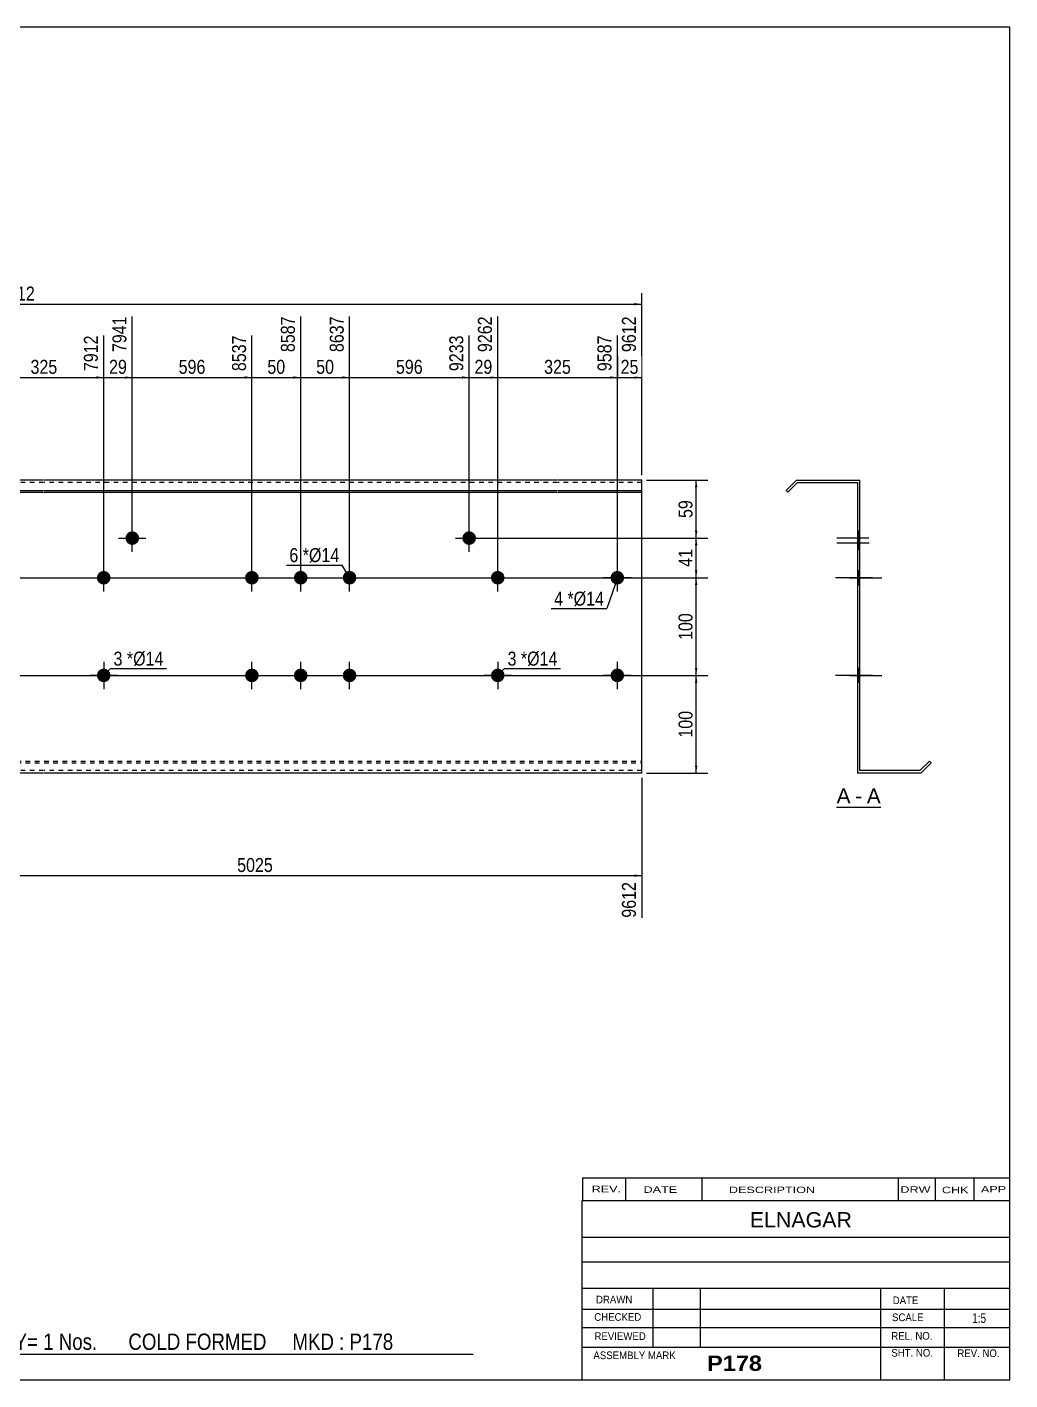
# Model space of a CAD drawing. Header units: millimetres. Extents: x -71 to 331, y -154 to 123.
# Drawn here: x 130 to 331.2, y -154.2 to 122.8 of the extents above; entities that cross this region are included whole.
import ezdxf

# ---------------------------------------------------------------- set-up
doc = ezdxf.new("R2010")
doc.units = ezdxf.units.MM
doc.linetypes.add('DXK_LINE_DOT1', pattern=[1.8814, 0.9407, -0.9407])
doc.styles.add('Arial', font='ARIAL.TTF', dxfattribs={"height": 0.2})
doc.styles.add('Arial Bold', font='ARIALBD.TTF', dxfattribs={"height": 0.2})
doc.styles.add('Arial Narrow', font='ARIALN.TTF', dxfattribs={"height": 0.2})

# ---------------------------------------------------------------- blocks, each defined once
blk = doc.blocks.new('Unknown-627192289-2024')
at = {"color": 5, "linetype": 'Continuous'}
for p, q in [((331.25, 122.75), (-68.75, 122.75)), ((-68.75, 122.75), (-68.75, -154.25)), ((331.25, -154.25), (331.25, 122.75)), ((-68.75, -154.25), (331.25, -154.25))]:
    blk.add_line(p, q, dxfattribs=at)
at = {"color": 174, "linetype": 'Continuous', "style": 'Arial'}
blk.add_text('Tekla structures', height=1.9102, rotation=90, dxfattribs=at).set_placement((-69.25, -153.75))
blk = doc.blocks.new('Unknown-627192289-12 - 1239')
at = {"color": 7, "linetype": 'Continuous'}
blk.add_line((295.76, -36.95), (304.79, -36.95), dxfattribs=at)
at = {"color": 0, "linetype": 'Continuous'}
blk.add_wipeout([(298.6, -36.2), (298.6, -33), (295.76, -33), (295.76, -36.2)], dxfattribs=at)
blk.add_wipeout([(300.98, -36.2), (300.98, -33), (299.56, -33), (299.56, -36.2)], dxfattribs=at)
at = {"color": 96, "linetype": 'Continuous', "style": 'Arial'}
blk.add_text('A', height=3.06, dxfattribs=at).set_placement((295.76, -36.2))
at = {"color": 0, "linetype": 'Continuous'}
blk.add_wipeout([(304.79, -36.2), (304.79, -33), (301.94, -33), (301.94, -36.2)], dxfattribs=at)
at = {"color": 96, "linetype": 'Continuous', "style": 'Arial'}
for s, p in [('A', (301.94, -36.2)), ('-', (299.56, -36.2))]:
    blk.add_text(s, height=3.06, dxfattribs=at).set_placement(p)
blk = doc.blocks.new('Bolt-627192289-1223 - 1203')
at = {"linetype": 'Continuous'}
blk.add_hatch(color=3, dxfattribs=at).paths.add_polyline_path([(219.12, 18.11, -1), (221.92, 18.11, -1)])
at = {"color": 3, "linetype": 'Continuous'}
for p, q in [((220.52, 15.31), (220.52, 20.91)), ((217.72, 18.11), (223.32, 18.11))]:
    blk.add_line(p, q, dxfattribs=at)
blk = doc.blocks.new('Part-627192289-1218 - 1203')
at = {"color": 2, "linetype": 'Continuous'}
for p, q in [((0, 30), (0, -30)), ((10, 30), (0, 30)), ((0, 27.88), (10, 27.88)), ((54.49, 30), (10.1, 30)), ((10.1, 27.88), (54.49, 27.88)), ((86, 30), (54.59, 30)), ((54.59, 27.88), (86, 27.88)), ((108.9, 30), (86.1, 30)), ((86.1, 27.88), (108.9, 27.88)), ((133.39, 30), (109, 30)), ((109, 27.88), (133.39, 27.88)), ((163.73, 30), (133.49, 30)), ((133.49, 27.88), (163.73, 27.88)), ((208.22, 30), (163.83, 30)), ((163.83, 27.88), (208.22, 27.88)), ((238.56, 30), (208.32, 30)), ((208.32, 27.88), (238.56, 27.88)), ((255.86, 30), (238.66, 30)), ((238.66, 27.88), (255.86, 27.88)), ((255.86, 27.88), (255.86, 30)), ((255.86, -30), (255.86, 27.88)), ((0, 27.53), (10, 27.53)), ((10.1, 27.53), (54.49, 27.53)), ((54.59, 27.53), (86, 27.53)), ((86.1, 27.53), (108.9, 27.53)), ((109, 27.53), (133.39, 27.53)), ((133.49, 27.53), (163.73, 27.53)), ((163.83, 27.53), (208.22, 27.53)), ((208.32, 27.53), (238.56, 27.53)), ((238.66, 27.53), (255.86, 27.53)), ((10, -30), (0, -30)), ((54.49, -30), (10.1, -30)), ((86, -30), (54.59, -30)), ((108.9, -30), (86.1, -30)), ((133.39, -30), (109, -30)), ((163.73, -30), (133.49, -30)), ((208.22, -30), (163.83, -30)), ((238.56, -30), (208.32, -30)), ((255.86, -30), (238.66, -30))]:
    blk.add_line(p, q, dxfattribs=at)
at = {"color": 7, "linetype": 'DXK_LINE_DOT1'}
for p, q in [((10, 29.5), (0, 29.5)), ((54.49, 29.5), (10.1, 29.5)), ((86, 29.5), (54.59, 29.5)), ((108.9, 29.5), (86.1, 29.5)), ((133.39, 29.5), (109, 29.5)), ((163.73, 29.5), (133.49, 29.5)), ((208.22, 29.5), (163.83, 29.5)), ((238.56, 29.5), (208.32, 29.5)), ((255.86, 29.5), (238.66, 29.5)), ((0, -27.53), (10, -27.53)), ((10.1, -27.53), (54.49, -27.53)), ((54.59, -27.53), (86, -27.53)), ((86.1, -27.53), (108.9, -27.53)), ((109, -27.53), (133.39, -27.53)), ((133.49, -27.53), (163.73, -27.53)), ((163.83, -27.53), (208.22, -27.53)), ((208.32, -27.53), (238.56, -27.53)), ((238.66, -27.53), (255.86, -27.53)), ((0, -27.88), (10, -27.88)), ((10, -29.5), (0, -29.5)), ((10.1, -27.88), (54.49, -27.88)), ((54.49, -29.5), (10.1, -29.5)), ((54.59, -27.88), (86, -27.88)), ((86, -29.5), (54.59, -29.5)), ((86.1, -27.88), (108.9, -27.88)), ((108.9, -29.5), (86.1, -29.5)), ((109, -27.88), (133.39, -27.88)), ((133.39, -29.5), (109, -29.5)), ((133.49, -27.88), (163.73, -27.88)), ((163.73, -29.5), (133.49, -29.5)), ((163.83, -27.88), (208.22, -27.88)), ((208.22, -29.5), (163.83, -29.5)), ((208.32, -27.88), (238.56, -27.88)), ((238.56, -29.5), (208.32, -29.5)), ((238.66, -27.88), (255.86, -27.88)), ((255.86, -29.5), (238.66, -29.5))]:
    blk.add_line(p, q, dxfattribs=at)
blk = doc.blocks.new('Bolt-627192289-1221 - 1203')
at = {"linetype": 'Continuous'}
blk.add_hatch(color=3, dxfattribs=at).paths.add_polyline_path([(147.09, -10, -1), (144.29, -10, -1)])
at = {"color": 3, "linetype": 'Continuous'}
for p, q in [((145.69, -7.2), (145.69, -12.8)), ((148.49, -10), (142.89, -10))]:
    blk.add_line(p, q, dxfattribs=at)
blk = doc.blocks.new('Bolt-627192289-1222 - 1203')
at = {"linetype": 'Continuous'}
for points in [[(174.63, 10, -1), (177.43, 10, -1)], [(184.63, 10, -1), (187.43, 10, -1)], [(194.63, 10, -1), (197.43, 10, -1)], [(174.63, -10, -1), (177.43, -10, -1)], [(184.63, -10, -1), (187.43, -10, -1)], [(194.63, -10, -1), (197.43, -10, -1)]]:
    blk.add_hatch(color=3, dxfattribs=at).paths.add_polyline_path(points)
at = {"color": 3, "linetype": 'Continuous'}
for p, q in [((176.03, 7.2), (176.03, 12.8)), ((186.03, 7.2), (186.03, 12.8)), ((196.03, 7.2), (196.03, 12.8)), ((173.23, 10), (178.83, 10)), ((183.23, 10), (188.83, 10)), ((193.23, 10), (198.83, 10)), ((176.03, -12.8), (176.03, -7.2)), ((186.03, -12.8), (186.03, -7.2)), ((196.03, -12.8), (196.03, -7.2)), ((173.23, -10), (178.83, -10)), ((183.23, -10), (188.83, -10)), ((193.23, -10), (198.83, -10))]:
    blk.add_line(p, q, dxfattribs=at)
blk = doc.blocks.new('Bolt-627192289-1224 - 1203')
at = {"linetype": 'Continuous'}
blk.add_hatch(color=3, dxfattribs=at).paths.add_polyline_path([(144.29, 10, -1), (147.09, 10, -1)])
at = {"color": 3, "linetype": 'Continuous'}
for p, q in [((145.69, 7.2), (145.69, 12.8)), ((142.89, 10), (148.49, 10))]:
    blk.add_line(p, q, dxfattribs=at)
blk = doc.blocks.new('Bolt-627192289-1226 - 1203')
at = {"linetype": 'Continuous'}
blk.add_hatch(color=3, dxfattribs=at).paths.add_polyline_path([(150.14, 18.11, -1), (152.94, 18.11, -1)])
at = {"color": 3, "linetype": 'Continuous'}
for p, q in [((151.54, 15.31), (151.54, 20.91)), ((148.74, 18.11), (154.34, 18.11))]:
    blk.add_line(p, q, dxfattribs=at)
blk = doc.blocks.new('Bolt-627192289-1227 - 1203')
at = {"linetype": 'Continuous'}
blk.add_hatch(color=3, dxfattribs=at).paths.add_polyline_path([(224.97, 10, -1), (227.77, 10, -1)])
at = {"color": 3, "linetype": 'Continuous'}
for p, q in [((226.37, 7.2), (226.37, 12.8)), ((223.57, 10), (229.17, 10))]:
    blk.add_line(p, q, dxfattribs=at)
blk = doc.blocks.new('Bolt-627192289-1228 - 1203')
at = {"linetype": 'Continuous'}
blk.add_hatch(color=3, dxfattribs=at).paths.add_polyline_path([(227.77, -10, -1), (224.97, -10, -1)])
at = {"color": 3, "linetype": 'Continuous'}
for p, q in [((226.37, -7.2), (226.37, -12.8)), ((229.17, -10), (223.57, -10))]:
    blk.add_line(p, q, dxfattribs=at)
blk = doc.blocks.new('Bolt-627192289-1229 - 1203')
at = {"linetype": 'Continuous'}
for points in [[(119.8, 10, -1), (122.6, 10, -1)], [(249.46, 10, -1), (252.26, 10, -1)]]:
    blk.add_hatch(color=3, dxfattribs=at).paths.add_polyline_path(points)
at = {"color": 3, "linetype": 'Continuous'}
for p, q in [((121.2, 7.2), (121.2, 12.8)), ((250.86, 7.2), (250.86, 12.8)), ((124, 10), (118.4, 10)), ((253.66, 10), (248.06, 10))]:
    blk.add_line(p, q, dxfattribs=at)
blk = doc.blocks.new('Bolt-627192289-1230 - 1203')
at = {"linetype": 'Continuous'}
for points in [[(119.8, -10, -1), (122.6, -10, -1)], [(249.46, -10, -1), (252.26, -10, -1)]]:
    blk.add_hatch(color=3, dxfattribs=at).paths.add_polyline_path(points)
at = {"color": 3, "linetype": 'Continuous'}
for p, q in [((121.2, -12.8), (121.2, -7.2)), ((250.86, -12.8), (250.86, -7.2)), ((124, -10), (118.4, -10)), ((253.66, -10), (248.06, -10))]:
    blk.add_line(p, q, dxfattribs=at)
blk = doc.blocks.new('Part-627192289-1241 - 1239')
at = {"color": 2, "linetype": 'Continuous'}
for p, q in [((287.52, 30), (285.4, 27.88)), ((285.4, 27.88), (285.75, 27.53)), ((287.73, 29.5), (285.75, 27.53)), ((287.52, 30), (300.52, 30)), ((287.73, 29.5), (300.02, 29.5)), ((300.02, 29.5), (300.02, -30)), ((300.52, -29.5), (300.52, 30)), ((312.81, -29.5), (314.79, -27.53)), ((315.14, -27.88), (314.79, -27.53)), ((313.02, -30), (300.02, -30)), ((312.81, -29.5), (300.52, -29.5)), ((313.02, -30), (315.14, -27.88))]:
    blk.add_line(p, q, dxfattribs=at)
blk = doc.blocks.new('Bolt-627192289-1242 - 1239')
at = {"linetype": 'Continuous'}
for points in [[(300.02, 11.4), (300.02, 8.6), (300.52, 8.6), (300.52, 11.4)], [(300.02, 11.4), (300.02, 8.6), (300.52, 8.6), (300.52, 11.4)], [(300.02, 11.4), (300.02, 8.6), (300.52, 8.6), (300.52, 11.4)], [(300.02, -8.6), (300.02, -11.4), (300.52, -11.4), (300.52, -8.6)], [(300.02, -8.6), (300.02, -11.4), (300.52, -11.4), (300.52, -8.6)], [(300.02, -8.6), (300.02, -11.4), (300.52, -11.4), (300.52, -8.6)]]:
    blk.add_hatch(color=3, dxfattribs=at).paths.add_polyline_path(points)
at = {"color": 3, "linetype": 'Continuous'}
for p, q in [((300.52, 11.4), (300.02, 11.4)), ((300.52, 11.4), (300.02, 11.4)), ((300.52, 11.4), (300.02, 11.4)), ((303.12, 10), (295.52, 10)), ((303.12, 10), (295.52, 10)), ((303.12, 10), (295.52, 10)), ((300.52, 8.6), (300.02, 8.6)), ((300.52, 8.6), (300.02, 8.6)), ((300.52, 8.6), (300.02, 8.6)), ((303.12, -10), (295.52, -10)), ((303.12, -10), (295.52, -10)), ((303.12, -10), (295.52, -10)), ((300.52, -8.6), (300.02, -8.6)), ((300.52, -8.6), (300.02, -8.6)), ((300.52, -8.6), (300.02, -8.6)), ((300.52, -11.4), (300.02, -11.4)), ((300.52, -11.4), (300.02, -11.4)), ((300.52, -11.4), (300.02, -11.4))]:
    blk.add_line(p, q, dxfattribs=at)
blk = doc.blocks.new('Bolt-627192289-1243 - 1239')
at = {"linetype": 'Continuous'}
blk.add_hatch(color=3, dxfattribs=at).paths.add_polyline_path([(300.02, 18.51), (300.02, 15.71), (300.52, 15.71), (300.52, 18.51)])
at = {"color": 3, "linetype": 'Continuous'}
for p, q in [((302.42, 17.11), (295.82, 17.11)), ((300.52, 18.51), (300.02, 18.51)), ((300.52, 15.71), (300.02, 15.71))]:
    blk.add_line(p, q, dxfattribs=at)
blk = doc.blocks.new('Bolt-627192289-1244 - 1239')
at = {"linetype": 'Continuous'}
blk.add_hatch(color=3, dxfattribs=at).paths.add_polyline_path([(300.52, -11.4), (300.52, -8.6), (300.02, -8.6), (300.02, -11.4)])
at = {"color": 3, "linetype": 'Continuous'}
for p, q in [((300.52, -8.6), (300.02, -8.6)), ((302.12, -10), (300.02, -10)), ((300.52, -11.4), (300.02, -11.4))]:
    blk.add_line(p, q, dxfattribs=at)
blk = doc.blocks.new('Bolt-627192289-1245 - 1239')
at = {"linetype": 'Continuous'}
for points in [[(300.02, 11.4), (300.02, 8.6), (300.52, 8.6), (300.52, 11.4)], [(300.02, 11.4), (300.02, 8.6), (300.52, 8.6), (300.52, 11.4)], [(300.02, 11.4), (300.02, 8.6), (300.52, 8.6), (300.52, 11.4)], [(300.02, -8.6), (300.02, -11.4), (300.52, -11.4), (300.52, -8.6)], [(300.02, -8.6), (300.02, -11.4), (300.52, -11.4), (300.52, -8.6)], [(300.02, -8.6), (300.02, -11.4), (300.52, -11.4), (300.52, -8.6)]]:
    blk.add_hatch(color=3, dxfattribs=at).paths.add_polyline_path(points)
at = {"color": 3, "linetype": 'Continuous'}
for p, q in [((300.52, 11.4), (300.02, 11.4)), ((300.52, 11.4), (300.02, 11.4)), ((300.52, 11.4), (300.02, 11.4)), ((303.12, 10), (295.52, 10)), ((303.12, 10), (295.52, 10)), ((303.12, 10), (295.52, 10)), ((300.52, 8.6), (300.02, 8.6)), ((300.52, 8.6), (300.02, 8.6)), ((300.52, 8.6), (300.02, 8.6)), ((303.12, -10), (295.52, -10)), ((303.12, -10), (295.52, -10)), ((303.12, -10), (295.52, -10)), ((300.52, -8.6), (300.02, -8.6)), ((300.52, -8.6), (300.02, -8.6)), ((300.52, -8.6), (300.02, -8.6)), ((300.52, -11.4), (300.02, -11.4)), ((300.52, -11.4), (300.02, -11.4)), ((300.52, -11.4), (300.02, -11.4))]:
    blk.add_line(p, q, dxfattribs=at)
blk = doc.blocks.new('Bolt-627192289-1246 - 1239')
at = {"linetype": 'Continuous'}
blk.add_hatch(color=3, dxfattribs=at).paths.add_polyline_path([(300.02, 19.51), (300.02, 16.71), (300.52, 16.71), (300.52, 19.51)])
at = {"color": 3, "linetype": 'Continuous'}
for p, q in [((300.52, 19.51), (300.02, 19.51)), ((302.37, 18.11), (295.77, 18.11)), ((300.52, 16.71), (300.02, 16.71))]:
    blk.add_line(p, q, dxfattribs=at)
blk = doc.blocks.new('Bolt-627192289-1247 - 1239')
at = {"linetype": 'Continuous'}
blk.add_hatch(color=3, dxfattribs=at).paths.add_polyline_path([(300.02, 11.4), (300.02, 8.6), (300.52, 8.6), (300.52, 11.4)])
at = {"color": 3, "linetype": 'Continuous'}
for p, q in [((300.52, 11.4), (300.02, 11.4)), ((302.37, 10), (295.77, 10)), ((300.52, 8.6), (300.02, 8.6))]:
    blk.add_line(p, q, dxfattribs=at)
blk = doc.blocks.new('Bolt-627192289-1248 - 1239')
at = {"linetype": 'Continuous'}
for points in [[(300.52, 8.6), (300.52, 11.4), (300.02, 11.4), (300.02, 8.6)], [(300.52, -11.4), (300.52, -8.6), (300.02, -8.6), (300.02, -11.4)]]:
    blk.add_hatch(color=3, dxfattribs=at).paths.add_polyline_path(points)
at = {"color": 3, "linetype": 'Continuous'}
for p, q in [((300.52, 11.4), (300.02, 11.4)), ((300.52, 10), (296.02, 10)), ((300.52, 8.6), (300.02, 8.6)), ((300.52, -10), (296.02, -10)), ((300.52, -8.6), (300.02, -8.6)), ((300.52, -11.4), (300.02, -11.4))]:
    blk.add_line(p, q, dxfattribs=at)
blk = doc.blocks.new('Bolt-627192289-1249 - 1239')
at = {"linetype": 'Continuous'}
blk.add_hatch(color=3, dxfattribs=at).paths.add_polyline_path([(300.02, 19.51), (300.02, 16.71), (300.52, 16.71), (300.52, 19.51)])
at = {"color": 3, "linetype": 'Continuous'}
for p, q in [((300.52, 19.51), (300.02, 19.51)), ((302.37, 18.11), (295.77, 18.11)), ((300.52, 16.71), (300.02, 16.71))]:
    blk.add_line(p, q, dxfattribs=at)
blk = doc.blocks.new('Bolt-627192289-1250 - 1239')
at = {"linetype": 'Continuous'}
blk.add_hatch(color=3, dxfattribs=at).paths.add_polyline_path([(300.02, 11.4), (300.02, 8.6), (300.52, 8.6), (300.52, 11.4)])
at = {"color": 3, "linetype": 'Continuous'}
for p, q in [((300.52, 11.4), (300.02, 11.4)), ((302.37, 10), (295.77, 10)), ((300.52, 8.6), (300.02, 8.6))]:
    blk.add_line(p, q, dxfattribs=at)
blk = doc.blocks.new('Bolt-627192289-1251 - 1239')
at = {"linetype": 'Continuous'}
blk.add_hatch(color=3, dxfattribs=at).paths.add_polyline_path([(300.52, -11.4), (300.52, -8.6), (300.02, -8.6), (300.02, -11.4)])
at = {"color": 3, "linetype": 'Continuous'}
for p, q in [((300.52, -8.6), (300.02, -8.6)), ((302.12, -10), (300.02, -10)), ((300.52, -11.4), (300.02, -11.4))]:
    blk.add_line(p, q, dxfattribs=at)
blk = doc.blocks.new('Bolt-627192289-1252 - 1239')
at = {"linetype": 'Continuous'}
blk.add_hatch(color=3, dxfattribs=at).paths.add_polyline_path([(300.02, 11.4), (300.02, 8.6), (300.52, 8.6), (300.52, 11.4)])
blk.add_hatch(color=3, dxfattribs=at).paths.add_polyline_path([(300.02, 11.4), (300.02, 8.6), (300.52, 8.6), (300.52, 11.4)])
at = {"color": 3, "linetype": 'Continuous'}
for p, q in [((300.02, 11.4), (300.52, 11.4)), ((300.02, 11.4), (300.52, 11.4)), ((298.42, 10), (305.02, 10)), ((298.42, 10), (305.02, 10)), ((300.02, 8.6), (300.52, 8.6)), ((300.02, 8.6), (300.52, 8.6))]:
    blk.add_line(p, q, dxfattribs=at)
blk = doc.blocks.new('Bolt-627192289-1253 - 1239')
at = {"linetype": 'Continuous'}
blk.add_hatch(color=3, dxfattribs=at).paths.add_polyline_path([(300.02, -8.6), (300.02, -11.4), (300.52, -11.4), (300.52, -8.6)])
blk.add_hatch(color=3, dxfattribs=at).paths.add_polyline_path([(300.02, -8.6), (300.02, -11.4), (300.52, -11.4), (300.52, -8.6)])
at = {"color": 3, "linetype": 'Continuous'}
for p, q in [((298.42, -10), (305.02, -10)), ((298.42, -10), (305.02, -10)), ((300.02, -8.6), (300.52, -8.6)), ((300.02, -8.6), (300.52, -8.6)), ((300.02, -11.4), (300.52, -11.4)), ((300.02, -11.4), (300.52, -11.4))]:
    blk.add_line(p, q, dxfattribs=at)
blk = doc.blocks.new('Bolt-627192289-1254 - 1239')
at = {"linetype": 'Continuous'}
blk.add_hatch(color=3, dxfattribs=at).paths.add_polyline_path([(300.02, 11.4), (300.02, 8.6), (300.52, 8.6), (300.52, 11.4)])
at = {"color": 3, "linetype": 'Continuous'}
for p, q in [((300.52, 11.4), (300.02, 11.4)), ((302.42, 10), (295.82, 10)), ((300.52, 8.6), (300.02, 8.6))]:
    blk.add_line(p, q, dxfattribs=at)
blk = doc.blocks.new('Bolt-627192289-1255 - 1239')
at = {"linetype": 'Continuous'}
blk.add_hatch(color=3, dxfattribs=at).paths.add_polyline_path([(300.52, -11.4), (300.52, -8.6), (300.02, -8.6), (300.02, -11.4)])
at = {"color": 3, "linetype": 'Continuous'}
for p, q in [((300.52, -8.6), (300.02, -8.6)), ((302.12, -10), (300.02, -10)), ((300.52, -11.4), (300.02, -11.4))]:
    blk.add_line(p, q, dxfattribs=at)
blk = doc.blocks.new('StraightDimension-627192289-1353 - 1203')
at = {"linetype": 'Continuous'}
for points in [[(266.75, 8.5), (267, 10), (267.25, 8.5)], [(267.25, -8.5), (267, -10), (266.75, -8.5)]]:
    blk.add_hatch(color=7, dxfattribs=at).paths.add_polyline_path(points)
at = {"color": 7, "linetype": 'Continuous'}
for p, q in [((43.29, 10), (269.4, 10)), ((267, -10), (267, 10)), ((43.29, -10), (269.4, -10))]:
    blk.add_line(p, q, dxfattribs=at)
at = {"color": 0}
blk.add_wipeout([(266.85, 3.34), (262.65, 3.34), (262.65, -3.34), (266.85, -3.34)], dxfattribs=at)
at = {"color": 3, "style": 'Arial Narrow'}
blk.add_text('100', height=2.863, rotation=90.0002, dxfattribs=at).set_placement((266.25, -2.74))
blk = doc.blocks.new('StraightDimension-627192289-1354 - 1203')
at = {"linetype": 'Continuous'}
for points in [[(266.75, -11.5), (267, -10), (267.25, -11.5)], [(267.25, -28.5), (267, -30), (266.75, -28.5)]]:
    blk.add_hatch(color=7, dxfattribs=at).paths.add_polyline_path(points)
at = {"color": 7, "linetype": 'Continuous'}
for p, q in [((43.29, -10), (269.4, -10)), ((267, -30), (267, -10)), ((256.86, -30), (269.4, -30))]:
    blk.add_line(p, q, dxfattribs=at)
at = {"color": 0}
blk.add_wipeout([(266.85, -16.66), (262.65, -16.66), (262.65, -23.34), (266.85, -23.34)], dxfattribs=at)
at = {"color": 3, "style": 'Arial Narrow'}
blk.add_text('100', height=2.863, rotation=90.0002, dxfattribs=at).set_placement((266.25, -22.74))
blk = doc.blocks.new('StraightDimension-627192289-1395 - 1203')
at = {"linetype": 'Continuous'}
for points in [[(1.5, 65.75), (0, 66), (1.5, 66.25)], [(254.36, 66.25), (255.86, 66), (254.36, 65.75)]]:
    blk.add_hatch(color=7, dxfattribs=at).paths.add_polyline_path(points)
at = {"color": 7, "linetype": 'Continuous'}
for p, q in [((0, 31), (0, 68.25)), ((255.86, 31), (255.86, 68.25)), ((0, 66), (255.86, 66))]:
    blk.add_line(p, q, dxfattribs=at)
at = {"color": 0}
blk.add_wipeout([(132.19, 66.15), (132.19, 70.35), (123.67, 70.35), (123.67, 66.15)], dxfattribs=at)
at = {"color": 3, "style": 'Arial Narrow'}
blk.add_text('9612', height=2.863, dxfattribs=at).set_placement((124.27, 66.75))
blk = doc.blocks.new('StraightDimension-627192289-1277 - 1203')
at = {"linetype": 'Continuous'}
blk.add_hatch(color=7, dxfattribs=at).paths.add_polyline_path([(150.04, 51.25), (151.54, 51), (150.04, 50.75)])
at = {"color": 7, "linetype": 'Continuous'}
for p, q in [((151.54, 19.11), (151.54, 63.51)), ((145.69, 11), (145.69, 59.61)), ((145.69, 51), (151.54, 51))]:
    blk.add_line(p, q, dxfattribs=at)
at = {"color": 0}
blk.add_wipeout([(151.04, 51.15), (151.04, 55.35), (146.19, 55.35), (146.19, 51.15)], dxfattribs=at)
at = {"color": 0, "linetype": 'Continuous'}
blk.add_wipeout([(150.94, 64.11), (146.74, 64.11), (146.74, 55.6), (150.94, 55.6)], dxfattribs=at)
at = {"color": 3, "linetype": 'Continuous', "style": 'Arial Narrow'}
blk.add_text('7941', height=2.863, rotation=90.0002, dxfattribs=at).set_placement((150.34, 56.2))
at = {"color": 3, "style": 'Arial Narrow'}
blk.add_text('29', height=2.863, dxfattribs=at).set_placement((146.79, 51.75))
blk = doc.blocks.new('StraightDimension-627192289-1274 - 1203')
at = {"linetype": 'Continuous'}
blk.add_hatch(color=7, dxfattribs=at).paths.add_polyline_path([(194.53, 51.25), (196.03, 51), (194.53, 50.75)])
at = {"color": 7, "linetype": 'Continuous'}
for p, q in [((186.03, 11), (186.03, 63.51)), ((196.03, 11), (196.03, 63.51)), ((186.03, 51), (196.03, 51))]:
    blk.add_line(p, q, dxfattribs=at)
at = {"color": 0}
blk.add_wipeout([(193.46, 51.15), (193.46, 55.35), (188.6, 55.35), (188.6, 51.15)], dxfattribs=at)
at = {"color": 0, "linetype": 'Continuous'}
blk.add_wipeout([(195.43, 64.11), (191.23, 64.11), (191.23, 55.6), (195.43, 55.6)], dxfattribs=at)
at = {"color": 3, "linetype": 'Continuous', "style": 'Arial Narrow'}
blk.add_text('8637', height=2.863, rotation=90.0002, dxfattribs=at).set_placement((194.83, 56.2))
at = {"color": 3, "style": 'Arial Narrow'}
blk.add_text('50', height=2.863, dxfattribs=at).set_placement((189.2, 51.75))
blk = doc.blocks.new('StraightDimension-627192289-1351 - 1203')
at = {"linetype": 'Continuous'}
for points in [[(266.75, 28.5), (267, 30), (267.25, 28.5)], [(267.25, 19.61), (267, 18.11), (266.75, 19.61)]]:
    blk.add_hatch(color=7, dxfattribs=at).paths.add_polyline_path(points)
at = {"color": 7, "linetype": 'Continuous'}
for p, q in [((256.86, 30), (269.4, 30)), ((267, 18.11), (267, 30)), ((221.52, 18.11), (269.4, 18.11))]:
    blk.add_line(p, q, dxfattribs=at)
at = {"color": 0}
blk.add_wipeout([(266.85, 26.48), (262.65, 26.48), (262.65, 21.63), (266.85, 21.63)], dxfattribs=at)
at = {"color": 3, "style": 'Arial Narrow'}
blk.add_text('59', height=2.863, rotation=90.0002, dxfattribs=at).set_placement((266.25, 22.23))
blk = doc.blocks.new('StraightDimension-627192289-1272 - 1203')
at = {"linetype": 'Continuous'}
blk.add_hatch(color=7, dxfattribs=at).paths.add_polyline_path([(224.87, 51.25), (226.37, 51), (224.87, 50.75)])
at = {"color": 7, "linetype": 'Continuous'}
for p, q in [((226.37, 11), (226.37, 63.51)), ((220.52, 19.11), (220.52, 59.61)), ((220.52, 51), (226.37, 51))]:
    blk.add_line(p, q, dxfattribs=at)
at = {"color": 0}
blk.add_wipeout([(225.87, 51.15), (225.87, 55.35), (221.01, 55.35), (221.01, 51.15)], dxfattribs=at)
at = {"color": 0, "linetype": 'Continuous'}
blk.add_wipeout([(225.77, 64.11), (221.57, 64.11), (221.57, 55.6), (225.77, 55.6)], dxfattribs=at)
at = {"color": 3, "linetype": 'Continuous', "style": 'Arial Narrow'}
blk.add_text('9262', height=2.863, rotation=90.0002, dxfattribs=at).set_placement((225.17, 56.2))
at = {"color": 3, "style": 'Arial Narrow'}
blk.add_text('29', height=2.863, dxfattribs=at).set_placement((221.61, 51.75))
blk = doc.blocks.new('StraightDimension-627192289-1270 - 1203')
at = {"linetype": 'Continuous'}
blk.add_hatch(color=7, dxfattribs=at).paths.add_polyline_path([(254.36, 51.25), (255.86, 51), (254.36, 50.75)])
at = {"color": 7, "linetype": 'Continuous'}
for p, q in [((255.86, 31), (255.86, 63.51)), ((250.86, 11), (250.86, 59.61)), ((250.86, 51), (255.86, 51))]:
    blk.add_line(p, q, dxfattribs=at)
at = {"color": 0}
blk.add_wipeout([(255.79, 51.15), (255.79, 55.35), (250.93, 55.35), (250.93, 51.15)], dxfattribs=at)
at = {"color": 0, "linetype": 'Continuous'}
blk.add_wipeout([(255.26, 64.11), (251.06, 64.11), (251.06, 55.6), (255.26, 55.6)], dxfattribs=at)
at = {"color": 3, "linetype": 'Continuous', "style": 'Arial Narrow'}
blk.add_text('9612', height=2.863, rotation=90.0002, dxfattribs=at).set_placement((254.66, 56.2))
at = {"color": 3, "style": 'Arial Narrow'}
blk.add_text('25', height=2.863, dxfattribs=at).set_placement((251.53, 51.75))
blk = doc.blocks.new('StraightDimension-627192289-1271 - 1203')
at = {"linetype": 'Continuous'}
blk.add_hatch(color=7, dxfattribs=at).paths.add_polyline_path([(249.36, 51.25), (250.86, 51), (249.36, 50.75)])
at = {"color": 7, "linetype": 'Continuous'}
for p, q in [((226.37, 11), (226.37, 63.51)), ((250.86, 11), (250.86, 59.61)), ((226.37, 51), (250.86, 51))]:
    blk.add_line(p, q, dxfattribs=at)
at = {"color": 0, "linetype": 'Continuous'}
blk.add_wipeout([(250.26, 60.21), (246.06, 60.21), (246.06, 51.7), (250.26, 51.7)], dxfattribs=at)
at = {"color": 0}
blk.add_wipeout([(241.96, 51.15), (241.96, 55.35), (235.27, 55.35), (235.27, 51.15)], dxfattribs=at)
at = {"color": 3, "linetype": 'Continuous', "style": 'Arial Narrow'}
blk.add_text('9587', height=2.863, rotation=90.0002, dxfattribs=at).set_placement((249.66, 52.3))
at = {"color": 3, "style": 'Arial Narrow'}
blk.add_text('325', height=2.863, dxfattribs=at).set_placement((235.87, 51.75))
blk = doc.blocks.new('StraightDimension-627192289-1273 - 1203')
at = {"linetype": 'Continuous'}
blk.add_hatch(color=7, dxfattribs=at).paths.add_polyline_path([(219.02, 51.25), (220.52, 51), (219.02, 50.75)])
at = {"color": 7, "linetype": 'Continuous'}
for p, q in [((196.03, 11), (196.03, 63.51)), ((220.52, 19.11), (220.52, 59.61)), ((196.03, 51), (220.52, 51))]:
    blk.add_line(p, q, dxfattribs=at)
at = {"color": 0, "linetype": 'Continuous'}
blk.add_wipeout([(219.92, 60.21), (215.72, 60.21), (215.72, 51.7), (219.92, 51.7)], dxfattribs=at)
at = {"color": 0}
blk.add_wipeout([(211.61, 51.15), (211.61, 55.35), (204.93, 55.35), (204.93, 51.15)], dxfattribs=at)
at = {"color": 3, "linetype": 'Continuous', "style": 'Arial Narrow'}
blk.add_text('9233', height=2.863, rotation=90.0002, dxfattribs=at).set_placement((219.32, 52.3))
at = {"color": 3, "style": 'Arial Narrow'}
blk.add_text('596', height=2.863, dxfattribs=at).set_placement((205.53, 51.75))
blk = doc.blocks.new('StraightDimension-627192289-1275 - 1203')
at = {"linetype": 'Continuous'}
blk.add_hatch(color=7, dxfattribs=at).paths.add_polyline_path([(184.53, 51.25), (186.03, 51), (184.53, 50.75)])
at = {"color": 7, "linetype": 'Continuous'}
for p, q in [((186.03, 11), (186.03, 63.51)), ((176.03, 11), (176.03, 59.61)), ((176.03, 51), (186.03, 51))]:
    blk.add_line(p, q, dxfattribs=at)
at = {"color": 0}
blk.add_wipeout([(183.46, 51.15), (183.46, 55.35), (178.6, 55.35), (178.6, 51.15)], dxfattribs=at)
at = {"color": 0, "linetype": 'Continuous'}
blk.add_wipeout([(185.43, 64.11), (181.23, 64.11), (181.23, 55.6), (185.43, 55.6)], dxfattribs=at)
at = {"color": 3, "linetype": 'Continuous', "style": 'Arial Narrow'}
blk.add_text('8587', height=2.863, rotation=90.0002, dxfattribs=at).set_placement((184.83, 56.2))
at = {"color": 3, "style": 'Arial Narrow'}
blk.add_text('50', height=2.863, dxfattribs=at).set_placement((179.2, 51.75))
blk = doc.blocks.new('StraightDimension-627192289-1276 - 1203')
at = {"linetype": 'Continuous'}
blk.add_hatch(color=7, dxfattribs=at).paths.add_polyline_path([(174.53, 51.25), (176.03, 51), (174.53, 50.75)])
at = {"color": 7, "linetype": 'Continuous'}
for p, q in [((151.54, 19.11), (151.54, 63.51)), ((176.03, 11), (176.03, 59.61)), ((151.54, 51), (176.03, 51))]:
    blk.add_line(p, q, dxfattribs=at)
at = {"color": 0, "linetype": 'Continuous'}
blk.add_wipeout([(175.43, 60.21), (171.23, 60.21), (171.23, 51.7), (175.43, 51.7)], dxfattribs=at)
at = {"color": 0}
blk.add_wipeout([(167.13, 51.15), (167.13, 55.35), (160.44, 55.35), (160.44, 51.15)], dxfattribs=at)
at = {"color": 3, "linetype": 'Continuous', "style": 'Arial Narrow'}
blk.add_text('8537', height=2.863, rotation=90.0002, dxfattribs=at).set_placement((174.83, 52.3))
at = {"color": 3, "style": 'Arial Narrow'}
blk.add_text('596', height=2.863, dxfattribs=at).set_placement((161.04, 51.75))
blk = doc.blocks.new('StraightDimension-627192289-1278 - 1203')
at = {"linetype": 'Continuous'}
blk.add_hatch(color=7, dxfattribs=at).paths.add_polyline_path([(144.19, 51.25), (145.69, 51), (144.19, 50.75)])
at = {"color": 7, "linetype": 'Continuous'}
for p, q in [((121.2, 11), (121.2, 59.61)), ((145.69, 11), (145.69, 59.61)), ((121.2, 51), (145.69, 51))]:
    blk.add_line(p, q, dxfattribs=at)
at = {"color": 0, "linetype": 'Continuous'}
blk.add_wipeout([(145.09, 60.21), (140.89, 60.21), (140.89, 51.7), (145.09, 51.7)], dxfattribs=at)
at = {"color": 0}
blk.add_wipeout([(136.78, 51.15), (136.78, 55.35), (130.1, 55.35), (130.1, 51.15)], dxfattribs=at)
at = {"color": 3, "linetype": 'Continuous', "style": 'Arial Narrow'}
blk.add_text('7912', height=2.863, rotation=90.0002, dxfattribs=at).set_placement((144.49, 52.3))
at = {"color": 3, "style": 'Arial Narrow'}
blk.add_text('325', height=2.863, dxfattribs=at).set_placement((130.7, 51.75))
blk = doc.blocks.new('StraightDimension-627192289-1327 - 1203')
at = {"linetype": 'Continuous'}
blk.add_hatch(color=7, dxfattribs=at).paths.add_polyline_path([(254.36, -50.75), (255.86, -51), (254.36, -51.25)])
at = {"color": 7, "linetype": 'Continuous'}
for p, q in [((97.5, -11), (97.5, -59.61)), ((255.86, -31), (255.86, -59.61)), ((97.5, -51), (255.86, -51))]:
    blk.add_line(p, q, dxfattribs=at)
at = {"color": 0}
blk.add_wipeout([(180.94, -50.85), (180.94, -46.65), (172.42, -46.65), (172.42, -50.85)], dxfattribs=at)
at = {"color": 0, "linetype": 'Continuous'}
blk.add_wipeout([(255.26, -51.7), (251.06, -51.7), (251.06, -60.21), (255.26, -60.21)], dxfattribs=at)
at = {"color": 3, "style": 'Arial Narrow'}
blk.add_text('5025', height=2.863, dxfattribs=at).set_placement((173.02, -50.25))
at = {"color": 3, "linetype": 'Continuous', "style": 'Arial Narrow'}
blk.add_text('9612', height=2.863, rotation=90.0002, dxfattribs=at).set_placement((254.66, -59.61))
blk = doc.blocks.new('StraightDimension-627192289-1352 - 1203')
at = {"linetype": 'Continuous'}
for points in [[(266.75, 16.61), (267, 18.11), (267.25, 16.61)], [(267.25, 11.5), (267, 10), (266.75, 11.5)]]:
    blk.add_hatch(color=7, dxfattribs=at).paths.add_polyline_path(points)
at = {"color": 7, "linetype": 'Continuous'}
for p, q in [((221.52, 18.11), (269.4, 18.11)), ((267, 10), (267, 18.11)), ((43.29, 10), (269.4, 10))]:
    blk.add_line(p, q, dxfattribs=at)
at = {"color": 0}
blk.add_wipeout([(266.85, 16.48), (262.65, 16.48), (262.65, 11.63), (266.85, 11.63)], dxfattribs=at)
at = {"color": 3, "style": 'Arial Narrow'}
blk.add_text('41', height=2.863, rotation=90.0002, dxfattribs=at).set_placement((266.25, 12.23))
blk = doc.blocks.new('CBS_CALLOFF-627192289-2050')
at = {"color": 7, "linetype": 'Continuous'}
blk.add_line((105.13, -148.98), (221.36, -149), dxfattribs=at)
at = {"color": 3, "linetype": 'Continuous', "style": 'Arial Narrow'}
blk.add_text('QTY= 1 Nos.      COLD FORMED     MKD : P178', height=3.3405, dxfattribs=at).set_placement((122.13, -148.09))
blk = doc.blocks.new('CBS_NAME_BLOG-627192289-2051')
at = {"color": 7, "linetype": 'Continuous'}
for p, q in [((243.66, -117.5), (331.18, -117.5)), ((243.66, -154.21), (243.66, -117.5)), ((243.66, -125.04), (331.18, -125.04)), ((243.73, -130.09), (331.25, -130.09)), ((243.66, -135.46), (331.18, -135.46)), ((258.18, -147.57), (258.18, -135.47)), ((267.87, -147.54), (267.87, -135.47)), ((304.78, -154.21), (304.78, -135.48)), ((317.83, -154.21), (317.83, -135.47)), ((243.67, -139.76), (331.25, -139.74)), ((243.66, -143.51), (331.18, -143.51)), ((243.66, -147.55), (331.18, -147.55)), ((243.66, -154.25), (331.25, -154.25))]:
    blk.add_line(p, q, dxfattribs=at)
at = {"color": 3, "linetype": 'Continuous', "style": 'Arial'}
blk.add_text('ELNAGAR', height=3.133, dxfattribs=at).set_placement((277.98, -123.03))
at = {"color": 3, "linetype": 'Continuous'}
for s, height, style, width, p in [('DRAWN', 1.566, 'Arial', 0.9, (246.49, -138.57)), ('DATE', 1.566, 'Arial', 0.9, (307.25, -138.73)), ('CHECKED', 1.566, 'Arial', 0.9, (246.14, -142.14)), ('SCALE', 1.566, 'Arial', 0.9, (307.1, -142.21)), ('1:5', 1.957, 'Arial Narrow', 0.9, (323.55, -142.57)), ('REVIEWED', 1.566, 'Arial', 0.9, (246.18, -146.06)), ('REL. NO.', 1.566, 'Arial', 0.9, (306.96, -146.01)), ('ASSEMBLY MARK', 1.5663, 'Arial', 0.9, (245.96, -149.99)), ('P178', 3.131, 'Arial Bold', 1.1, (269.24, -152.39)), ('SHT. NO.', 1.566, 'Arial', 0.9, (306.96, -149.48)), ('REV. NO.', 1.566, 'Arial', 0.9, (320.48, -149.57))]:
    blk.add_text(s, height=height, dxfattribs=dict(at, style=style, width=width)).set_placement(p)
blk = doc.blocks.new('CBS_REVISION-627192289-2052')
at = {"color": 7, "linetype": 'Continuous'}
for p, q in [((243.74, -112.87), (331.24, -112.87)), ((243.74, -112.87), (243.74, -117.5)), ((252.54, -112.87), (252.54, -117.5)), ((268.13, -112.87), (268.13, -117.44)), ((308.39, -112.87), (308.39, -117.5)), ((315.93, -112.87), (315.93, -117.5)), ((323.88, -112.87), (323.88, -117.5)), ((243.74, -117.5), (331.24, -117.5))]:
    blk.add_line(p, q, dxfattribs=at)
at = {"color": 7, "style": 'Arial Narrow', "width": 1.7}
for s, height, p in [('REV.', 1.326, (245.6, -115.82)), ('DATE', 1.326, (256.23, -115.94)), ('DESCRIPTION', 1.3257, (273.71, -115.99)), ('DRW', 1.326, (308.82, -115.93)), ('CHK', 1.326, (317.31, -116.02)), ('APP', 1.326, (325.31, -115.87))]:
    blk.add_text(s, height=height, dxfattribs=at).set_placement(p)
blk = doc.blocks.new('MarkSet-627192289-1428 - 1203')
at = {"color": 0}
blk.add_wipeout([(239.75, 4.28), (239.75, 7.28), (237.92, 7.28), (237.92, 4.28)], dxfattribs=at)
blk.add_wipeout([(239.75, 4.28), (239.75, 7.28), (237.92, 7.28), (237.92, 4.28)], dxfattribs=at)
blk.add_wipeout([(241.92, 4.28), (241.92, 7.28), (240.65, 7.28), (240.65, 4.28)], dxfattribs=at)
blk.add_wipeout([(241.92, 4.28), (241.92, 7.28), (240.65, 7.28), (240.65, 4.28)], dxfattribs=at)
at = {"color": 3, "style": 'Arial Narrow'}
blk.add_text('4', height=2.86, dxfattribs=at).set_placement((237.92, 4.28))
at = {"color": 0}
blk.add_wipeout([(248.14, 4.28), (248.14, 7.28), (241.92, 7.28), (241.92, 4.28)], dxfattribs=at)
blk.add_wipeout([(248.14, 4.28), (248.14, 7.28), (241.92, 7.28), (241.92, 4.28)], dxfattribs=at)
at = {"color": 7, "linetype": 'Continuous'}
for p in [(250.86, 10), (237.32, 3.68)]:
    blk.add_line(p, (248.74, 3.68), dxfattribs=at)
at = {"color": 3, "style": 'Arial Narrow'}
for s, height, p in [('*', 2.86, (240.65, 4.28)), ('Ø14', 2.863, (241.92, 4.28))]:
    blk.add_text(s, height=height, dxfattribs=at).set_placement(p)
blk = doc.blocks.new('MarkSet-627192289-1415 - 1203')
at = {"color": 0}
blk.add_wipeout([(149.53, -7.99), (149.53, -4.99), (147.7, -4.99), (147.7, -7.99)], dxfattribs=at)
blk.add_wipeout([(149.53, -7.99), (149.53, -4.99), (147.7, -4.99), (147.7, -7.99)], dxfattribs=at)
at = {"color": 7, "linetype": 'Continuous'}
blk.add_line((145.69, -10), (147.1, -8.59), dxfattribs=at)
at = {"color": 0}
blk.add_wipeout([(151.71, -7.99), (151.71, -4.99), (150.43, -4.99), (150.43, -7.99)], dxfattribs=at)
blk.add_wipeout([(151.71, -7.99), (151.71, -4.99), (150.43, -4.99), (150.43, -7.99)], dxfattribs=at)
at = {"color": 3, "style": 'Arial Narrow'}
blk.add_text('3', height=2.86, dxfattribs=at).set_placement((147.7, -7.99))
at = {"color": 0}
blk.add_wipeout([(157.92, -7.99), (157.92, -4.99), (151.71, -4.99), (151.71, -7.99)], dxfattribs=at)
blk.add_wipeout([(157.92, -7.99), (157.92, -4.99), (151.71, -4.99), (151.71, -7.99)], dxfattribs=at)
at = {"color": 7, "linetype": 'Continuous'}
blk.add_line((147.1, -8.59), (158.52, -8.59), dxfattribs=at)
at = {"color": 3, "style": 'Arial Narrow'}
for s, height, p in [('*', 2.86, (150.43, -7.99)), ('Ø14', 2.863, (151.71, -7.99))]:
    blk.add_text(s, height=height, dxfattribs=at).set_placement(p)
blk = doc.blocks.new('MarkSet-627192289-1422 - 1203')
at = {"color": 0}
blk.add_wipeout([(230.21, -7.99), (230.21, -4.99), (228.38, -4.99), (228.38, -7.99)], dxfattribs=at)
blk.add_wipeout([(230.21, -7.99), (230.21, -4.99), (228.38, -4.99), (228.38, -7.99)], dxfattribs=at)
at = {"color": 7, "linetype": 'Continuous'}
blk.add_line((226.37, -10), (227.78, -8.59), dxfattribs=at)
at = {"color": 0}
blk.add_wipeout([(232.39, -7.99), (232.39, -4.99), (231.11, -4.99), (231.11, -7.99)], dxfattribs=at)
blk.add_wipeout([(232.39, -7.99), (232.39, -4.99), (231.11, -4.99), (231.11, -7.99)], dxfattribs=at)
at = {"color": 3, "style": 'Arial Narrow'}
blk.add_text('3', height=2.86, dxfattribs=at).set_placement((228.38, -7.99))
at = {"color": 0}
blk.add_wipeout([(238.6, -7.99), (238.6, -4.99), (232.39, -4.99), (232.39, -7.99)], dxfattribs=at)
blk.add_wipeout([(238.6, -7.99), (238.6, -4.99), (232.39, -4.99), (232.39, -7.99)], dxfattribs=at)
at = {"color": 7, "linetype": 'Continuous'}
blk.add_line((227.78, -8.59), (239.2, -8.59), dxfattribs=at)
at = {"color": 3, "style": 'Arial Narrow'}
for s, height, p in [('*', 2.86, (231.11, -7.99)), ('Ø14', 2.863, (232.39, -7.99))]:
    blk.add_text(s, height=height, dxfattribs=at).set_placement(p)
blk = doc.blocks.new('Mark-627192289-1432 - 1203')
at = {"color": 0}
blk.add_wipeout([(185.54, 13.2), (185.54, 16.2), (183.71, 16.2), (183.71, 13.2)], dxfattribs=at)
blk.add_wipeout([(185.54, 13.2), (185.54, 16.2), (183.71, 16.2), (183.71, 13.2)], dxfattribs=at)
blk.add_wipeout([(187.71, 13.2), (187.71, 16.2), (186.44, 16.2), (186.44, 13.2)], dxfattribs=at)
blk.add_wipeout([(187.71, 13.2), (187.71, 16.2), (186.44, 16.2), (186.44, 13.2)], dxfattribs=at)
at = {"color": 3, "style": 'Arial Narrow'}
blk.add_text('6', height=2.86, dxfattribs=at).set_placement((183.71, 13.2))
at = {"color": 0}
blk.add_wipeout([(193.93, 13.2), (193.93, 16.2), (187.71, 16.2), (187.71, 13.2)], dxfattribs=at)
blk.add_wipeout([(193.93, 13.2), (193.93, 16.2), (187.71, 16.2), (187.71, 13.2)], dxfattribs=at)
at = {"color": 7, "linetype": 'Continuous'}
for p in [(183.11, 12.6), (196.03, 10)]:
    blk.add_line(p, (194.53, 12.6), dxfattribs=at)
at = {"color": 3, "style": 'Arial Narrow'}
for s, height, p in [('*', 2.86, (186.44, 13.2)), ('Ø14', 2.863, (187.71, 13.2))]:
    blk.add_text(s, height=height, dxfattribs=at).set_placement(p)

msp = doc.modelspace()

# ---------------------------------------------------------------- block references
for name in ['Unknown-627192289-2024', 'Part-627192289-1218 - 1203', 'Part-627192289-1241 - 1239', 'Bolt-627192289-1226 - 1203', 'Bolt-627192289-1223 - 1203', 'Bolt-627192289-1246 - 1239', 'Bolt-627192289-1249 - 1239', 'Bolt-627192289-1243 - 1239', 'Bolt-627192289-1229 - 1203', 'Bolt-627192289-1224 - 1203', 'Bolt-627192289-1222 - 1203', 'Bolt-627192289-1227 - 1203', 'Bolt-627192289-1242 - 1239', 'Bolt-627192289-1245 - 1239', 'Bolt-627192289-1247 - 1239', 'Bolt-627192289-1250 - 1239', 'Bolt-627192289-1254 - 1239', 'Bolt-627192289-1248 - 1239', 'Bolt-627192289-1252 - 1239', 'Bolt-627192289-1230 - 1203', 'Bolt-627192289-1221 - 1203', 'Bolt-627192289-1228 - 1203', 'Bolt-627192289-1253 - 1239', 'Bolt-627192289-1244 - 1239', 'Bolt-627192289-1251 - 1239', 'Bolt-627192289-1255 - 1239', 'CBS_REVISION-627192289-2052', 'CBS_NAME_BLOG-627192289-2051', 'CBS_CALLOFF-627192289-2050']:
    msp.add_blockref(name, (0, 0))

# ---------------------------------------------------------------- next in the draw order: block references
for name in ['StraightDimension-627192289-1395 - 1203', 'StraightDimension-627192289-1353 - 1203', 'Unknown-627192289-12 - 1239']:
    msp.add_blockref(name, (0, 0))

# ---------------------------------------------------------------- next in the draw order: block references
for name in ['StraightDimension-627192289-1277 - 1203', 'StraightDimension-627192289-1274 - 1203', 'StraightDimension-627192289-1351 - 1203', 'StraightDimension-627192289-1354 - 1203']:
    msp.add_blockref(name, (0, 0))

# ---------------------------------------------------------------- next in the draw order: block references
for name in ['StraightDimension-627192289-1275 - 1203', 'StraightDimension-627192289-1272 - 1203', 'StraightDimension-627192289-1270 - 1203', 'StraightDimension-627192289-1278 - 1203', 'StraightDimension-627192289-1327 - 1203']:
    msp.add_blockref(name, (0, 0))

# ---------------------------------------------------------------- next in the draw order: block references
for name in ['StraightDimension-627192289-1276 - 1203', 'StraightDimension-627192289-1273 - 1203', 'StraightDimension-627192289-1271 - 1203', 'MarkSet-627192289-1415 - 1203', 'MarkSet-627192289-1422 - 1203']:
    msp.add_blockref(name, (0, 0))

# ---------------------------------------------------------------- next in the draw order: block references
msp.add_blockref('StraightDimension-627192289-1352 - 1203', (0, 0))

# ---------------------------------------------------------------- next in the draw order: block references
for name in ['Mark-627192289-1432 - 1203', 'MarkSet-627192289-1428 - 1203']:
    msp.add_blockref(name, (0, 0))

doc.saveas('drawing.dxf')
